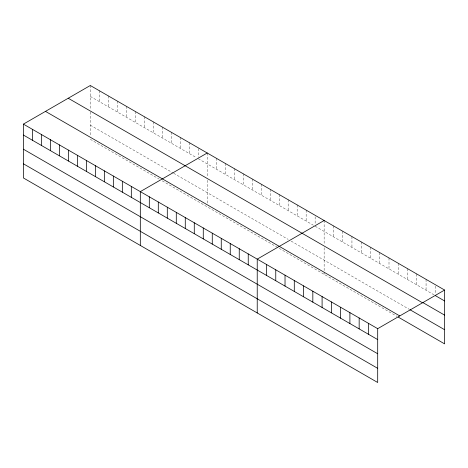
<?xml version="1.0" encoding="UTF-8"?>
<svg xmlns="http://www.w3.org/2000/svg" width="468" height="468" viewBox="0 0 468 468"><rect width="100%" height="100%" fill="white"/><g stroke="black" fill="none" stroke-linecap="round" stroke-linejoin="round"><path stroke-width="0.35" stroke-dasharray="2.34 1.75" d="M90.306 96.414L196.431 157.681M198.233 158.722L313.349 225.184M315.145 226.225L434.099 294.899M90.306 125.167L173.049 172.932M173.651 173.277L288.165 239.394M291.166 241.125L409.389 309.383M90.306 139.324L159.26 179.133M162.256 180.864L277.974 247.671M279.174 248.362L397.034 316.409M435.334 286.153L435.334 293.43M426.067 279.349L426.067 290.265M416.801 273.996L416.801 284.913M407.534 268.65L407.534 279.566M398.268 263.297L398.268 274.213M389.002 257.95L389.002 268.866M379.735 252.597L379.735 263.513M370.469 247.25L370.469 258.166M361.202 241.897L361.202 252.814M351.942 236.551L351.942 247.467M342.675 231.198L342.675 242.114M333.409 225.851L333.409 236.767M324.143 220.498L324.143 244.869M324.143 247.765L324.143 274.324M315.145 216.766L315.145 224.769M306.154 210.114L306.154 221.031M297.162 204.925L297.162 215.836M288.165 199.731L288.165 210.647M279.174 194.536L279.174 205.452M270.182 189.347L270.182 200.263M261.185 184.152L261.185 195.068M252.194 178.963L252.194 189.879M243.196 173.768L243.196 184.684M234.205 168.574L234.205 179.49M225.213 163.385L225.213 174.301M216.216 158.19L216.216 169.106M207.225 153.001L207.225 177.366M207.225 180.262L207.225 203.287M198.233 148.537L198.233 157.266M189.236 142.617L189.236 153.527M180.244 137.422L180.244 148.338M171.253 132.228L171.253 143.144M162.256 127.039L162.256 137.955M153.264 121.844L153.264 132.76M144.273 116.655L144.273 127.565M135.275 111.46L135.275 122.376M126.284 106.265L126.284 117.181M117.287 101.076L117.287 111.992M108.295 95.882L108.295 106.798M99.304 90.693L99.304 101.609M90.306 85.498L90.306 109.161M90.306 112.033L90.306 135.784"/><path stroke-width="0.7" d="M23.4 124.125L377.694 328.676L377.694 382.502L23.4 177.951L23.4 124.125L90.306 85.498L444.6 290.049L444.6 343.875L398.268 317.123M207.225 153.001L140.318 191.628L140.318 245.454M324.143 220.498L257.23 259.132L257.23 312.957M377.694 328.676L444.6 290.049M435.334 295.612L444.6 300.959M422.978 302.638L444.6 315.122M68.229 98.245L422.522 302.796M410.009 309.74L444.6 329.712M45.478 111.378L399.771 315.929M23.4 135.041L377.694 339.592M23.4 149.204L377.694 353.75M23.4 163.794L377.694 368.339M368.427 323.324L368.427 334.24M359.161 317.977L359.161 328.893M349.894 312.624L349.894 323.54M340.628 307.277L340.628 318.193M331.362 301.924L331.362 312.84M322.095 296.577L322.095 307.494M312.829 291.231L312.829 302.141M303.562 285.878L303.562 296.794M294.296 280.531L294.296 291.441M285.03 275.178L285.03 286.094M275.763 269.831L275.763 280.741M266.497 264.478L266.497 275.395M248.239 253.937L248.239 264.853M239.247 248.742L239.247 259.658M230.25 243.553L230.25 254.469M221.259 238.358L221.259 249.274M212.267 233.169L212.267 244.085M203.27 227.974L203.27 238.891M194.279 222.786L194.279 233.696M185.281 217.591L185.281 228.507M176.29 212.396L176.29 223.312M167.298 207.207L167.298 218.123M158.301 202.012L158.301 212.928M149.31 196.823L149.31 207.733M131.321 186.434L131.321 197.35M122.329 181.245L122.329 192.161M113.338 176.05L113.338 186.966M104.341 170.861L104.341 181.777M95.349 165.666L95.349 176.582M86.358 160.471L86.358 171.387M77.36 155.282L77.36 166.198M68.369 150.088L68.369 161.004M59.372 144.899L59.372 155.815M50.38 139.704L50.38 150.62M41.389 134.515L41.389 145.425M32.391 129.32L32.391 140.236"/></g></svg>
